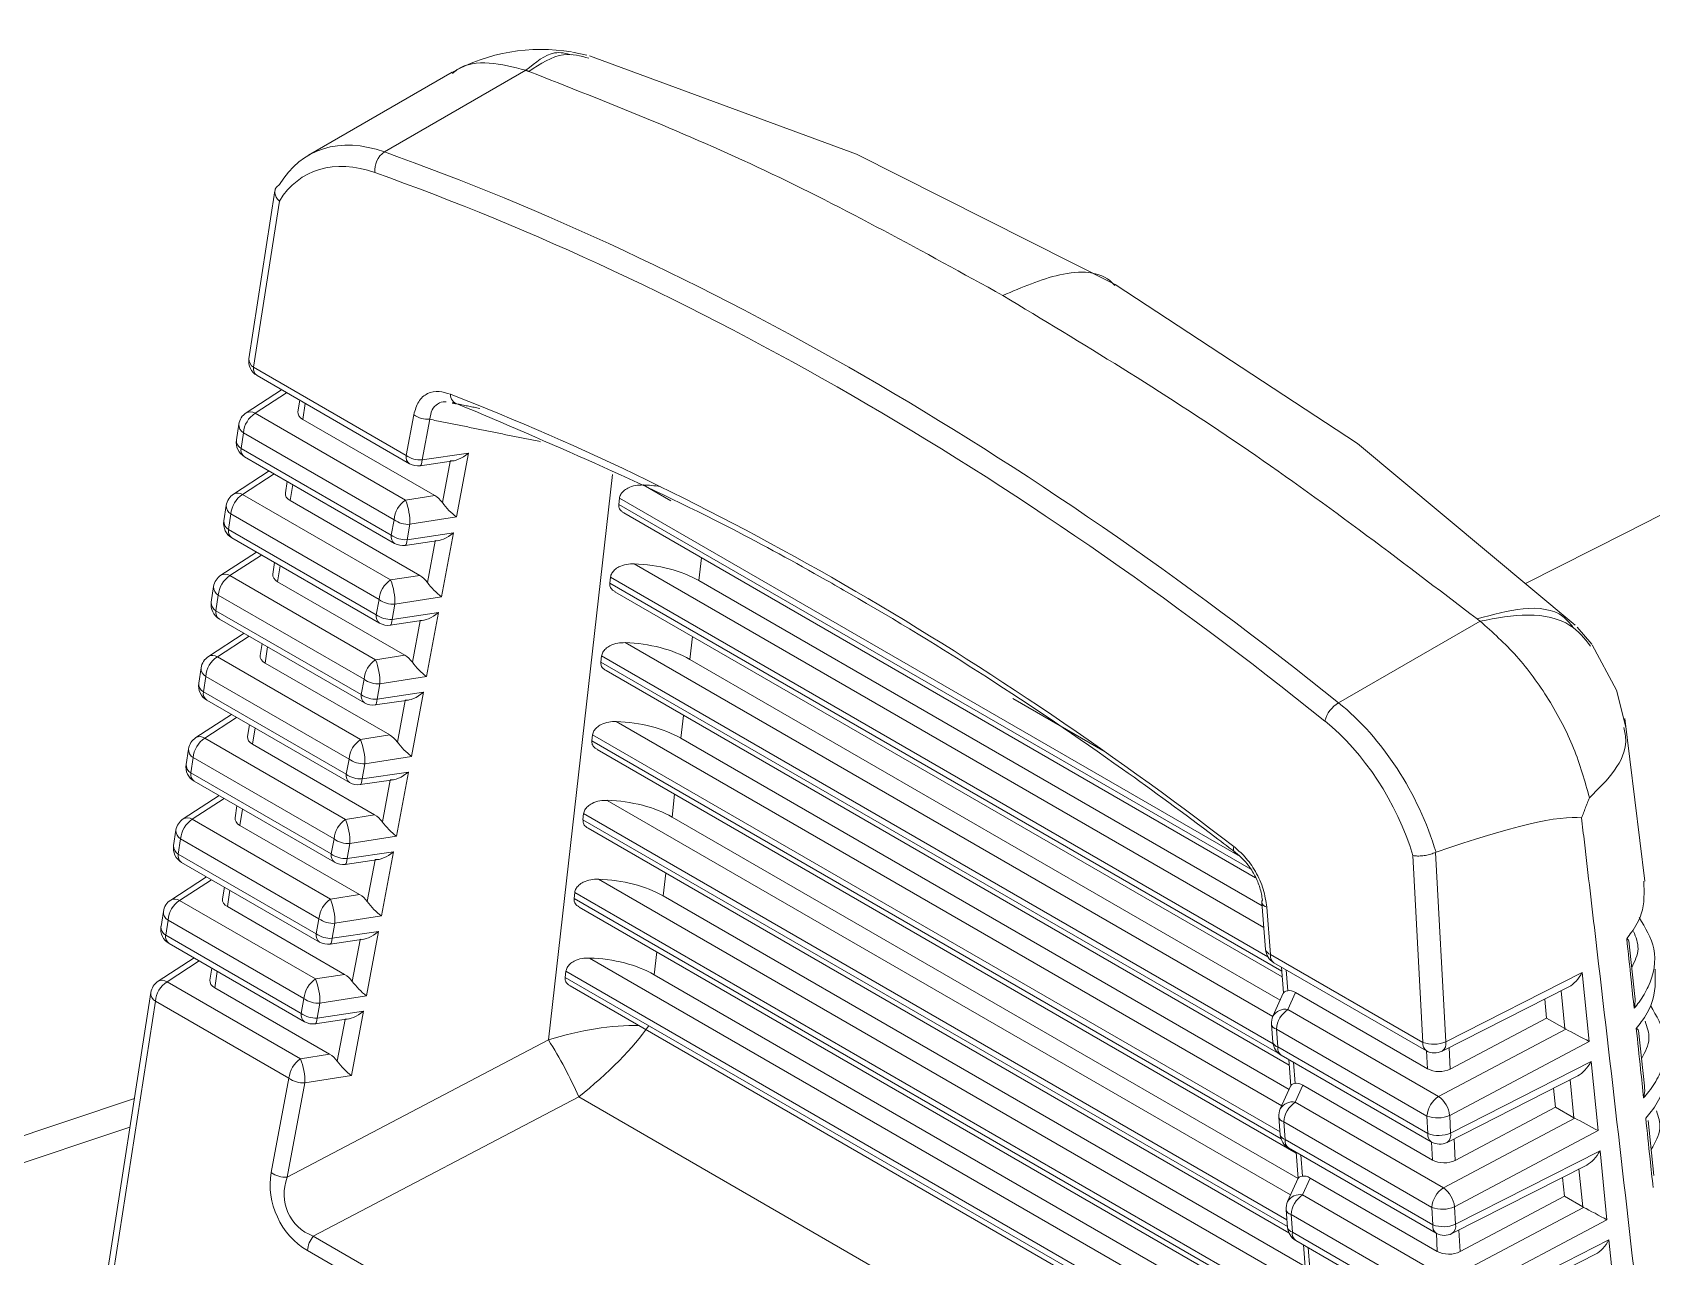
# Model space of a CAD drawing. Extents: x 11 to 120, y 2 to 94.
# Drawn here: x 87.551 to 88.527, y 77.904 to 78.642 of the extents above; entities that cross this region are included whole.
import ezdxf

# ---------------------------------------------------------------- set-up
doc = ezdxf.new("R2010")
doc.units = 0
doc.header["$MEASUREMENT"] = 0
doc.linetypes.add('SLD-Solid', pattern=[0])
doc.layers.add('OBJECT', color=7, linetype='CONTINUOUS')

msp = doc.modelspace()

# ---------------------------------------------------------------- linework, layer by layer
at = {"layer": 'OBJECT', "color": 7, "linetype": 'SLD-Solid', "lineweight": 15}
for p, q in [((87.88489, 78.62783), (87.87626, 78.62968)), ((87.80385, 78.61756), (87.71719, 78.56753)), ((87.84823, 78.6187), (87.76298, 78.56949)), ((87.69697, 78.54612), (87.68129, 78.44488)), ((87.69963, 78.53991), (87.68411, 78.43971)), ((87.68411, 78.43971), (87.77607, 78.38662)), ((87.68618, 78.43469), (87.77813, 78.38161)), ((87.70096, 78.42616), (87.67961, 78.41226)), ((87.70402, 78.42439), (87.685, 78.41201)), ((87.71192, 78.41983), (87.71085, 78.41292)), ((87.71524, 78.41791), (87.71375, 78.40829)), ((87.685, 78.41201), (87.77577, 78.35961)), ((87.79328, 78.36238), (87.71375, 78.40829)), ((87.77607, 78.38662), (87.78068, 78.41113)), ((87.79028, 78.40836), (87.78567, 78.38386)), ((87.67518, 78.40541), (87.67372, 78.39598)), ((87.678, 78.40023), (87.67654, 78.39081)), ((87.76877, 78.34783), (87.678, 78.40023)), ((87.67654, 78.39081), (87.76703, 78.33857)), ((87.6786, 78.38579), (87.76909, 78.33356)), ((87.78458, 78.38038), (87.80452, 78.3833)), ((87.78567, 78.38386), (87.81364, 78.38796)), ((87.7979, 78.35812), (87.80258, 78.38302)), ((87.81364, 78.38796), (87.8064, 78.34951)), ((87.69342, 78.37724), (87.67203, 78.36331)), ((87.69649, 78.37547), (87.67742, 78.36306)), ((87.70435, 78.37093), (87.70327, 78.36397)), ((87.70767, 78.36901), (87.70617, 78.35934)), ((87.86187, 78.03426), (87.90048, 78.3751)), ((87.67742, 78.36306), (87.76672, 78.31151)), ((87.78423, 78.31428), (87.70617, 78.35934)), ((87.77577, 78.35961), (87.79328, 78.36238)), ((87.90419, 78.3571), (87.9046, 78.36073)), ((88.27876, 78.14474), (87.9046, 78.36073)), ((87.91886, 78.36876), (87.93554, 78.35913)), ((87.6676, 78.35646), (87.66615, 78.34708)), ((87.67042, 78.35128), (87.66897, 78.3419)), ((87.75972, 78.29973), (87.67042, 78.35128)), ((87.8064, 78.34951), (87.77837, 78.34507)), ((87.90419, 78.3571), (88.28515, 78.13718)), ((87.90731, 78.35192), (88.28815, 78.13207)), ((87.66897, 78.3419), (87.75799, 78.29052)), ((87.76703, 78.33857), (87.76877, 78.34783)), ((87.77837, 78.34507), (87.77663, 78.3358)), ((87.77663, 78.3358), (87.8046, 78.33991)), ((87.8046, 78.33991), (87.79736, 78.30141)), ((87.67103, 78.33689), (87.76005, 78.2855)), ((87.77554, 78.33232), (87.79548, 78.33525)), ((87.78885, 78.31003), (87.79354, 78.33496)), ((87.68588, 78.32831), (87.66445, 78.31436)), ((87.68895, 78.32655), (87.66984, 78.31411)), ((87.69677, 78.32203), (87.69569, 78.31503)), ((87.7001, 78.32011), (87.6986, 78.3104)), ((87.91347, 78.32125), (88.2931, 78.10209)), ((87.95406, 78.32493), (87.9525, 78.31114)), ((87.66984, 78.31411), (87.75767, 78.26341)), ((87.77518, 78.26619), (87.6986, 78.3104)), ((87.76672, 78.31151), (87.78423, 78.31428)), ((87.89881, 78.30959), (87.89922, 78.31322)), ((88.2955, 78.08445), (87.89922, 78.31322)), ((88.29207, 78.11511), (87.9525, 78.31114)), ((87.66002, 78.30751), (87.65858, 78.29818)), ((87.66284, 78.30234), (87.6614, 78.293)), ((87.75067, 78.25163), (87.66284, 78.30234)), ((87.79736, 78.30141), (87.76932, 78.29697)), ((87.89881, 78.30959), (88.30387, 78.07575)), ((87.90192, 78.30441), (88.30415, 78.07221)), ((87.6614, 78.293), (87.74895, 78.24246)), ((87.75799, 78.29052), (87.75972, 78.29973)), ((87.76932, 78.29697), (87.76759, 78.28775)), ((87.76759, 78.28775), (87.79556, 78.29185)), ((87.79556, 78.29185), (87.78831, 78.25331)), ((87.66346, 78.28799), (87.75101, 78.23745)), ((87.7665, 78.28427), (87.78644, 78.28719)), ((87.7798, 78.26193), (87.7845, 78.28691)), ((88.42339, 78.28667), (88.33814, 78.23745)), ((88.4907, 78.27281), (88.48193, 78.28316)), ((87.67834, 78.27939), (87.65687, 78.26542)), ((87.68141, 78.27763), (87.66226, 78.26516)), ((87.6892, 78.27313), (87.68811, 78.26608)), ((87.90809, 78.27373), (88.29849, 78.04836)), ((87.94868, 78.27742), (87.94711, 78.26363)), ((87.66226, 78.26516), (87.74862, 78.21531)), ((87.69253, 78.27121), (87.69102, 78.26145)), ((87.75767, 78.26341), (87.77518, 78.26619)), ((87.89343, 78.26207), (87.89384, 78.2657)), ((87.89343, 78.26207), (88.30173, 78.02636)), ((88.29868, 78.03199), (87.89384, 78.2657)), ((88.30294, 78.05821), (87.94711, 78.26363)), ((87.65244, 78.25857), (87.651, 78.24927)), ((87.65526, 78.25339), (87.65383, 78.2441)), ((87.74162, 78.20353), (87.65526, 78.25339)), ((87.76613, 78.21809), (87.69102, 78.26145)), ((87.78831, 78.25331), (87.76028, 78.24887)), ((87.89654, 78.25689), (88.30834, 78.01916)), ((87.65383, 78.2441), (87.73991, 78.19441)), ((87.74895, 78.24246), (87.75067, 78.25163)), ((87.76028, 78.24887), (87.75855, 78.23969)), ((87.75855, 78.23969), (87.78652, 78.2438)), ((87.78652, 78.2438), (87.77926, 78.20521)), ((87.65589, 78.23908), (87.74197, 78.18939)), ((87.75746, 78.23621), (87.7774, 78.23914)), ((87.77076, 78.21383), (87.77546, 78.23885)), ((88.14172, 78.24011), (88.19744, 78.20794)), ((87.67081, 78.23047), (87.64929, 78.21647)), ((87.67387, 78.2287), (87.65468, 78.21622)), ((87.68163, 78.22422), (87.68053, 78.21713)), ((87.90271, 78.22621), (88.30387, 77.99463)), ((87.94329, 78.2299), (87.94173, 78.21611)), ((88.5228, 78.12995), (88.51059, 78.22802)), ((87.65468, 78.21622), (87.73957, 78.16721)), ((87.68496, 78.2223), (87.68344, 78.2125)), ((87.74862, 78.21531), (87.76613, 78.21809)), ((87.88804, 78.21455), (87.88846, 78.21818)), ((87.88804, 78.21455), (88.30345, 77.97474)), ((88.30283, 77.97896), (87.88846, 78.21818)), ((88.30832, 78.00448), (87.94173, 78.21611)), ((87.64486, 78.20962), (87.64343, 78.20037)), ((87.64769, 78.20444), (87.64625, 78.1952)), ((87.73258, 78.15544), (87.64769, 78.20444)), ((87.75708, 78.16999), (87.68344, 78.2125)), ((87.73991, 78.19441), (87.74162, 78.20353)), ((87.77926, 78.20521), (87.75123, 78.20077)), ((87.89116, 78.20937), (88.31253, 77.96611)), ((87.64625, 78.1952), (87.73087, 78.14635)), ((87.75123, 78.20077), (87.74951, 78.19164)), ((87.74951, 78.19164), (87.77748, 78.19575)), ((87.77748, 78.19575), (87.77021, 78.15711)), ((87.64832, 78.19018), (87.73293, 78.14134)), ((87.74842, 78.18816), (87.76836, 78.19108)), ((87.76171, 78.16573), (87.76642, 78.1908)), ((87.66327, 78.18155), (87.64171, 78.16752)), ((87.66633, 78.17978), (87.64711, 78.16727)), ((87.67406, 78.17532), (87.67295, 78.16818)), ((87.89733, 78.17869), (88.30925, 77.94089)), ((87.93791, 78.18238), (87.93635, 78.16859)), ((87.64711, 78.16727), (87.73053, 78.11911)), ((87.67738, 78.1734), (87.67586, 78.16355)), ((87.73957, 78.16721), (87.75708, 78.16999)), ((87.88266, 78.16703), (87.88307, 78.17066)), ((87.88266, 78.16703), (88.30735, 77.92187)), ((88.30703, 77.92592), (87.88307, 78.17066)), ((88.3137, 77.95075), (87.93635, 78.16859)), ((87.63729, 78.16067), (87.63586, 78.15147)), ((87.64011, 78.15549), (87.63868, 78.14629)), ((87.72353, 78.10734), (87.64011, 78.15549)), ((87.74803, 78.12189), (87.67586, 78.16355)), ((87.73087, 78.14635), (87.73258, 78.15544)), ((87.77021, 78.15711), (87.74218, 78.15267)), ((87.88577, 78.16185), (88.30823, 77.91797)), ((87.63868, 78.14629), (87.72183, 78.0983)), ((87.74218, 78.15267), (87.74047, 78.14358)), ((87.74047, 78.14358), (87.76844, 78.14769)), ((87.76844, 78.14769), (87.76116, 78.10902)), ((88.38298, 78.14542), (88.38902, 78.03278)), ((88.40272, 78.03316), (88.3966, 78.14731)), ((87.64074, 78.14128), (87.72389, 78.09328)), ((87.73938, 78.1401), (87.75932, 78.14303)), ((87.75266, 78.11763), (87.75738, 78.14275)), ((87.93253, 78.13486), (87.93097, 78.12107)), ((87.65573, 78.13263), (87.63413, 78.11857)), ((87.65879, 78.13086), (87.63953, 78.11832)), ((87.66649, 78.12642), (87.66537, 78.11924)), ((87.89194, 78.13117), (88.31463, 77.88716)), ((87.63953, 78.11832), (87.72148, 78.07101)), ((87.66981, 78.1245), (87.66828, 78.11461)), ((87.73053, 78.11911), (87.74803, 78.12189)), ((87.87728, 78.11951), (87.87769, 78.12314)), ((87.87728, 78.11951), (88.31154, 77.86882)), ((88.31122, 77.87287), (87.87769, 78.12314)), ((88.31794, 77.89767), (87.93097, 78.12107)), ((88.29191, 78.11718), (88.29416, 78.08872)), ((87.62971, 78.11172), (87.62829, 78.10257)), ((87.63253, 78.10655), (87.63111, 78.09739)), ((87.71448, 78.05924), (87.63253, 78.10655)), ((87.73899, 78.07379), (87.66828, 78.11461)), ((87.72183, 78.0983), (87.72353, 78.10734)), ((87.76116, 78.10902), (87.73313, 78.10457)), ((87.88039, 78.11433), (88.31182, 77.86527)), ((88.29707, 78.08586), (88.29482, 78.11432)), ((87.63111, 78.09739), (87.71279, 78.05024)), ((87.73313, 78.10457), (87.73143, 78.09553)), ((87.73143, 78.09553), (87.7594, 78.09964)), ((87.7594, 78.09964), (87.75211, 78.06092)), ((87.63317, 78.09238), (87.71485, 78.04523)), ((87.73034, 78.09205), (87.75028, 78.09497)), ((87.74361, 78.06953), (87.74834, 78.09469)), ((87.92714, 78.08734), (87.92558, 78.07355)), ((88.29707, 78.08586), (88.38902, 78.03278)), ((88.51668, 78.0604), (88.51311, 78.09401)), ((87.64819, 78.08371), (87.62655, 78.06963)), ((87.65125, 78.08194), (87.63195, 78.06937)), ((87.65891, 78.07752), (87.65779, 78.07029)), ((87.88656, 78.08366), (88.32002, 77.83343)), ((88.29913, 78.08084), (88.39108, 78.02776)), ((88.30367, 78.07822), (88.30491, 78.06258)), ((88.30648, 78.0766), (88.30748, 78.06395)), ((87.63195, 78.06937), (87.71243, 78.02291)), ((87.66224, 78.0756), (87.6607, 78.06566)), ((87.72148, 78.07101), (87.73899, 78.07379)), ((87.87189, 78.072), (87.87231, 78.07563)), ((87.87189, 78.072), (88.31573, 77.81577)), ((88.31541, 77.81983), (87.87231, 78.07563)), ((87.87501, 78.06682), (88.31601, 77.81223)), ((88.32214, 77.84463), (87.92558, 78.07355)), ((88.40061, 78.02751), (88.47695, 78.06634)), ((88.40272, 78.03316), (88.48496, 78.07499)), ((88.48496, 78.07499), (88.48913, 78.03332)), ((87.62213, 78.06278), (87.57219, 77.74027)), ((87.62495, 78.0576), (87.575, 77.73501)), ((87.70543, 78.01114), (87.62495, 78.0576)), ((87.72994, 78.02569), (87.6607, 78.06566)), ((87.71279, 78.05024), (87.71448, 78.05924)), ((87.75211, 78.06092), (87.72408, 78.05647)), ((88.30499, 78.06277), (88.29858, 78.04856)), ((88.31224, 78.06279), (88.30763, 78.05257)), ((88.31224, 78.06279), (88.39177, 78.01688)), ((88.46351, 78.04748), (88.46237, 78.05892)), ((88.47456, 78.0411), (88.47227, 78.06396)), ((87.7213, 78.04399), (87.74124, 78.04692)), ((87.72408, 78.05647), (87.72239, 78.04747)), ((87.72239, 78.04747), (87.75036, 78.05158)), ((87.75036, 78.05158), (87.74306, 78.01282)), ((88.30763, 78.05257), (88.39839, 78.00017)), ((88.40549, 78.01672), (88.46351, 78.04748)), ((88.47456, 78.0411), (88.46351, 78.04748)), ((87.73456, 78.02143), (87.7393, 78.04664)), ((88.29772, 78.04366), (88.29857, 78.0329)), ((88.3914, 77.9884), (88.30063, 78.0408)), ((88.30063, 78.0408), (88.30148, 78.03004)), ((88.39839, 78.00017), (88.47508, 78.04082)), ((88.47456, 78.0411), (88.47508, 78.04082)), ((88.52248, 78.00652), (88.51895, 78.03989)), ((87.70435, 77.9516), (87.86187, 78.03426)), ((88.30148, 78.03004), (88.39196, 77.9778)), ((88.39177, 78.01688), (88.39119, 78.0277)), ((88.4048, 78.02964), (88.40549, 78.01672)), ((88.48913, 78.03332), (88.4051, 77.98878)), ((87.71243, 78.02291), (87.72994, 78.02569)), ((88.30354, 78.02502), (88.39402, 77.97279)), ((88.30808, 78.0224), (88.30932, 78.00671)), ((88.31089, 78.02078), (88.3119, 78.00808)), ((88.40566, 77.97818), (88.49034, 78.02126)), ((88.49034, 78.02126), (88.49452, 77.97959)), ((87.69475, 77.95436), (87.70543, 78.01114)), ((87.71503, 78.00837), (87.70435, 77.9516)), ((87.74306, 78.01282), (87.71503, 78.00837)), ((88.40356, 77.97253), (88.48233, 78.01261)), ((88.47995, 77.98737), (88.47765, 78.01023)), ((87.61226, 77.99905), (87.42099, 77.93479)), ((87.8801, 77.99993), (87.72011, 77.91597)), ((88.33041, 77.73998), (87.8801, 77.99993)), ((88.30941, 78.0069), (88.30299, 77.99269)), ((88.31666, 78.00692), (88.31204, 77.9967)), ((88.31666, 78.00692), (88.39471, 77.96186)), ((88.4689, 77.99375), (88.46775, 78.00519)), ((88.31204, 77.9967), (88.40134, 77.94515)), ((88.39196, 77.9778), (88.3914, 77.9884)), ((88.4051, 77.98878), (88.40566, 77.97818)), ((88.40844, 77.9617), (88.4689, 77.99375)), ((88.47995, 77.98737), (88.4689, 77.99375)), ((87.39532, 77.91006), (87.60957, 77.98168)), ((88.30214, 77.98778), (88.30298, 77.97707)), ((88.39434, 77.93337), (88.30504, 77.98492)), ((88.30504, 77.98492), (88.30589, 77.97422)), ((88.40134, 77.94515), (88.48046, 77.98709)), ((88.49452, 77.97959), (88.40804, 77.93375)), ((88.47995, 77.98737), (88.48046, 77.98709)), ((88.52826, 77.95265), (88.52477, 77.98579)), ((88.30589, 77.97422), (88.39491, 77.92283)), ((88.30795, 77.9692), (88.39697, 77.91781)), ((88.39471, 77.96186), (88.39413, 77.97273)), ((88.40775, 77.97467), (88.40844, 77.9617)), ((88.3125, 77.96658), (88.31374, 77.95083)), ((88.31531, 77.96496), (88.31631, 77.95221)), ((88.40861, 77.92321), (88.49572, 77.96753)), ((88.49572, 77.96753), (88.4999, 77.92586)), ((88.31383, 77.95103), (88.30741, 77.93681)), ((88.32108, 77.95105), (88.31646, 77.94083)), ((88.32108, 77.95105), (88.39766, 77.90684)), ((88.4065, 77.91756), (88.48771, 77.95887)), ((88.47428, 77.94001), (88.47313, 77.95146)), ((88.48533, 77.93363), (88.48304, 77.9565)), ((88.31646, 77.94083), (88.40429, 77.89013)), ((88.41139, 77.90668), (88.47428, 77.94001)), ((88.48533, 77.93363), (88.47428, 77.94001)), ((88.30655, 77.93191), (88.3074, 77.92125)), ((88.39491, 77.92283), (88.39434, 77.93337)), ((88.40429, 77.89013), (88.48584, 77.93336)), ((88.40804, 77.93375), (88.40861, 77.92321)), ((88.48533, 77.93363), (88.48584, 77.93336)), ((88.39729, 77.87835), (88.30946, 77.92905)), ((88.30946, 77.92905), (88.3103, 77.9184)), ((88.4999, 77.92586), (88.41099, 77.87873)), ((87.72011, 77.91597), (88.31545, 77.57229)), ((88.3103, 77.9184), (88.39785, 77.86786)), ((88.31236, 77.91338), (88.39991, 77.86284)), ((88.31691, 77.91076), (88.31816, 77.89496)), ((88.39766, 77.90684), (88.39707, 77.91775)), ((88.41069, 77.91969), (88.41139, 77.90668)), ((88.41155, 77.86824), (88.50111, 77.91379)), ((88.50111, 77.91379), (88.50528, 77.87213)), ((88.31192, 77.56362), (87.71659, 77.9073)), ((88.31972, 77.90914), (88.32073, 77.89633)), ((88.40945, 77.86259), (88.4931, 77.90514))]:
    msp.add_line(p, q, dxfattribs=at)
at = {"layer": 'OBJECT', "color": 7, "linetype": 'SLD-Solid', "lineweight": 15, "flags": 128}
for points in [[(88.20356, 78.48963), (88.0475, 78.56816), (87.88656, 78.62737)], [(88.48071, 78.28437), (88.34949, 78.39381), (88.20356, 78.48963)], [(87.80393, 78.4184), (87.8047, 78.41832), (87.80631, 78.41755)], [(87.78567, 78.38386), (87.78557, 78.3826), (87.78538, 78.38159), (87.78512, 78.38087), (87.78479, 78.38046), (87.78458, 78.38038)], [(87.77663, 78.3358), (87.77653, 78.33454), (87.77634, 78.33353), (87.77608, 78.33281), (87.77575, 78.33241), (87.77554, 78.33232)], [(87.76759, 78.28775), (87.76749, 78.28649), (87.7673, 78.28548), (87.76704, 78.28476), (87.76671, 78.28435), (87.7665, 78.28427)], [(88.51124, 78.22283), (88.50571, 78.24509), (88.49092, 78.2725)], [(87.75855, 78.23969), (87.75845, 78.23843), (87.75826, 78.23742), (87.758, 78.2367), (87.75767, 78.2363), (87.75746, 78.23621)], [(87.74951, 78.19164), (87.74941, 78.19038), (87.74922, 78.18937), (87.74896, 78.18865), (87.74863, 78.18824), (87.74842, 78.18816)], [(88.27491, 78.15092), (88.27478, 78.14991), (88.27478, 78.14899), (88.27492, 78.14817), (88.27519, 78.14747), (88.27559, 78.1469), (88.27611, 78.14648), (88.27674, 78.14622), (88.27747, 78.14611)], [(87.74047, 78.14358), (87.74037, 78.14232), (87.74018, 78.14131), (87.73992, 78.1406), (87.73959, 78.14019), (87.73938, 78.1401)], [(87.73143, 78.09553), (87.73133, 78.09427), (87.73114, 78.09326), (87.73088, 78.09254), (87.73055, 78.09213), (87.73034, 78.09205)], [(87.72239, 78.04747), (87.72228, 78.04621), (87.7221, 78.0452), (87.72184, 78.04449), (87.72151, 78.04408), (87.7213, 78.04399)]]:
    msp.add_lwpolyline(points, dxfattribs=at)
at = {"layer": 'OBJECT', "color": 7, "linetype": 'SLD-Solid', "lineweight": 15}
for centre, radius, start, end in [((102.35139, 50.94338), 30.69397, 111.503281, 116.928364), ((87.85744, 78.51976), 0.11152, 80.52564, 118.87255), ((87.77061, 78.55838), 0.01348, 124.48113, 185.56367), ((87.69118, 78.44335), 0.01, 171.19813, 240.00269), ((87.68697, 78.44462), 0.00568, 177.32669, 239.8556), ((87.68905, 78.43881), 0.00502, 169.63825, 235.05887), ((87.80855, 78.4232), 0.0058, 177.18249, 257.09358), ((87.68506, 78.40388), 0.01, 123.06007, 171.19813), ((87.69346, 78.39901), 0.0155, 123.05007, 175.49329), ((87.68209, 78.40752), 0.00535, 57.0438, 117.61627), ((87.78936, 78.42322), 0.01488, 234.31325, 273.55485), ((87.68085, 78.40514), 0.00568, 177.32669, 239.8556), ((87.6836, 78.39445), 0.01, 171.19813, 240.00269), ((87.67939, 78.39572), 0.00568, 177.32669, 239.8556), ((87.68148, 78.3899), 0.00502, 169.63825, 235.05887), ((87.781, 78.38572), 0.00502, 169.63825, 235.05887), ((87.78475, 78.39871), 0.01488, 234.31325, 273.55485), ((87.78313, 78.39027), 0.01, 240.00269, 278.35117), ((87.67748, 78.35493), 0.01, 123.06007, 171.19813), ((87.68588, 78.35007), 0.0155, 123.05007, 175.49329), ((87.67451, 78.35857), 0.00535, 57.0438, 117.61627), ((87.78422, 78.34661), 0.0155, 123.05007, 175.49329), ((87.73898, 78.34552), 0.0394, 359.34788, 20.95972), ((87.67327, 78.3562), 0.00568, 177.32669, 239.8556), ((87.67603, 78.34555), 0.01, 171.19813, 240.00269), ((87.67182, 78.34681), 0.00568, 177.32669, 239.8556), ((87.6739, 78.341), 0.00502, 169.63825, 235.05887), ((87.77745, 78.35992), 0.01488, 234.31325, 273.55485), ((87.77213, 78.33773), 0.00517, 170.69667, 234.00046), ((87.77571, 78.35066), 0.01488, 234.31325, 273.55485), ((87.77409, 78.34222), 0.01, 240.00269, 278.35117), ((87.6699, 78.30598), 0.01, 123.06007, 171.19813), ((87.6783, 78.30112), 0.0155, 123.05007, 175.49329), ((87.66693, 78.30962), 0.00535, 57.0438, 117.61627), ((87.77517, 78.29852), 0.0155, 123.05007, 175.49329), ((87.72993, 78.29742), 0.0394, 359.34788, 20.95972), ((87.6657, 78.30725), 0.00568, 177.32669, 239.8556), ((87.66846, 78.29665), 0.01, 171.19813, 240.00269), ((87.66425, 78.29791), 0.00568, 177.32669, 239.8556), ((87.66633, 78.2921), 0.00502, 169.63825, 235.05887), ((87.7684, 78.31182), 0.01488, 234.31325, 273.55485), ((87.76308, 78.28968), 0.00517, 170.69667, 234.00046), ((87.76667, 78.3026), 0.01488, 234.31325, 273.55485), ((87.76505, 78.29416), 0.01, 240.00269, 278.35117), ((87.66233, 78.25703), 0.01, 123.06007, 171.19813), ((87.67072, 78.25217), 0.0155, 123.05007, 175.49329), ((87.65935, 78.26067), 0.00535, 57.0438, 117.61627), ((87.76613, 78.25042), 0.0155, 123.05007, 175.49329), ((87.72088, 78.24932), 0.0394, 359.34788, 20.95972), ((87.65812, 78.2583), 0.00568, 177.32669, 239.8556), ((87.66089, 78.24774), 0.01, 171.19813, 240.00269), ((87.65668, 78.24901), 0.00568, 177.32669, 239.8556), ((87.65876, 78.2432), 0.00502, 169.63825, 235.05887), ((87.75404, 78.24163), 0.00517, 170.69667, 234.00046), ((87.75763, 78.25455), 0.01488, 234.31325, 273.55485), ((87.75935, 78.26372), 0.01488, 234.31325, 273.55485), ((87.75601, 78.24611), 0.01, 240.00269, 278.35117), ((88.34772, 78.2215), 0.01861, 120.98554, 164.37352), ((87.65475, 78.20809), 0.01, 123.06007, 171.19813), ((87.66314, 78.20322), 0.0155, 123.05007, 175.49329), ((87.65177, 78.21173), 0.00535, 57.0438, 117.61627), ((87.75708, 78.20232), 0.0155, 123.05007, 175.49329), ((87.71183, 78.20122), 0.0394, 359.34788, 20.95972), ((87.65054, 78.20935), 0.00568, 177.32669, 239.8556), ((87.7503, 78.21562), 0.01488, 234.31325, 273.55485), ((87.65331, 78.19884), 0.01, 171.19813, 240.00269), ((87.64911, 78.20011), 0.00568, 177.32669, 239.8556), ((87.65119, 78.19429), 0.00502, 169.63825, 235.05887), ((87.745, 78.19357), 0.00517, 170.69667, 234.00046), ((87.74859, 78.20649), 0.01488, 234.31325, 273.55485), ((87.74697, 78.19805), 0.01, 240.00269, 278.35117), ((87.64717, 78.15914), 0.01, 123.06007, 171.19813), ((87.65556, 78.15428), 0.0155, 123.05007, 175.49329), ((87.64419, 78.16278), 0.00535, 57.0438, 117.61627), ((87.74803, 78.15422), 0.0155, 123.05007, 175.49329), ((87.70278, 78.15312), 0.0394, 359.34788, 20.95972), ((87.64296, 78.16041), 0.00568, 177.32669, 239.8556), ((87.74126, 78.16752), 0.01488, 234.31325, 273.55485), ((87.64574, 78.14994), 0.01, 171.19813, 240.00269), ((87.64153, 78.1512), 0.00568, 177.32669, 239.8556), ((87.64362, 78.14539), 0.00502, 169.63825, 235.05887), ((87.73596, 78.14552), 0.00517, 170.69667, 234.00046), ((87.73955, 78.15844), 0.01488, 234.31325, 273.55485), ((87.73793, 78.15), 0.01, 240.00269, 278.35117), ((87.63959, 78.11019), 0.01, 123.06007, 171.19813), ((87.64798, 78.10533), 0.0155, 123.05007, 175.49329), ((87.63661, 78.11383), 0.00535, 57.0438, 117.61627), ((87.73898, 78.10612), 0.0155, 123.05007, 175.49329), ((87.69374, 78.10502), 0.0394, 359.34788, 20.95972), ((88.29423, 78.11733), 0.00233, 147.68561, 183.7175), ((88.2957, 78.11813), 0.00391, 194.04618, 256.94539), ((87.63538, 78.11146), 0.00568, 177.32669, 239.8556), ((87.73221, 78.11942), 0.01488, 234.31325, 273.55485), ((87.63817, 78.10104), 0.01, 171.19813, 240.00269), ((87.63396, 78.1023), 0.00568, 177.32669, 239.8556), ((87.63604, 78.09649), 0.00502, 169.63825, 235.05887), ((87.72692, 78.09746), 0.00517, 170.69667, 234.00046), ((87.73051, 78.11038), 0.01488, 234.31325, 273.55485), ((87.72889, 78.10194), 0.01, 240.00269, 278.35117), ((88.30413, 78.0895), 0.01, 184.51975, 240.00269), ((88.29795, 78.08967), 0.00391, 194.04618, 256.94539), ((88.30216, 78.08502), 0.00517, 170.69667, 234.00046), ((87.63201, 78.06125), 0.01, 123.06007, 171.19813), ((87.6404, 78.05638), 0.0155, 123.05007, 175.49329), ((87.62904, 78.06503), 0.00522, 56.20419, 118.45588), ((87.72993, 78.05802), 0.0155, 123.05007, 175.49329), ((87.68469, 78.05692), 0.0394, 359.34788, 20.95972), ((87.62765, 78.06243), 0.00554, 176.429, 240.75329), ((87.72316, 78.07132), 0.01488, 234.31325, 273.55485), ((87.71788, 78.04941), 0.00517, 170.69667, 234.00046), ((87.72147, 78.06233), 0.01488, 234.31325, 273.55485), ((88.30769, 78.04444), 0.01, 155.69289, 184.51975), ((88.30576, 78.04457), 0.00822, 76.86986, 150.95118), ((88.31608, 78.03958), 0.0155, 123.05007, 175.49329), ((87.71985, 78.05389), 0.01, 240.00269, 278.35117), ((88.30151, 78.0446), 0.00391, 194.04618, 256.94539), ((87.64442, 77.89674), 0.25728, 23.64544, 32.30955), ((88.30854, 78.03368), 0.01, 184.51975, 240.00269), ((88.30236, 78.03384), 0.00391, 194.04618, 256.94539), ((88.30641, 78.02914), 0.00502, 169.63825, 235.05887), ((88.39412, 78.03194), 0.00517, 170.69667, 234.00046), ((88.39539, 78.05011), 0.01847, 249.805, 293.37148), ((88.39608, 78.03642), 0.01, 240.00269, 296.96265), ((88.3974, 78.03192), 0.00546, 306.06557, 13.05516), ((87.72088, 78.00992), 0.0155, 123.05007, 175.49329), ((87.67564, 78.00882), 0.0394, 359.34788, 20.95972), ((87.71411, 78.02323), 0.01488, 234.31325, 273.55485), ((88.40685, 77.98718), 0.0155, 123.05007, 175.49329), ((88.38876, 77.98684), 0.01645, 6.7645, 54.14557), ((88.31211, 77.98857), 0.01, 155.69289, 184.51975), ((88.31018, 77.9887), 0.00822, 76.86986, 150.95118), ((88.3205, 77.98371), 0.0155, 123.05007, 175.49329), ((88.39777, 78.00573), 0.01847, 249.805, 293.37148), ((88.30593, 77.98873), 0.00391, 194.04618, 256.94539), ((88.31295, 77.97786), 0.01, 184.51975, 240.00269), ((88.30677, 77.97802), 0.00391, 194.04618, 256.94539), ((88.31083, 77.97331), 0.00502, 169.63825, 235.05887), ((88.39706, 77.97697), 0.00517, 170.69667, 234.00046), ((88.39834, 77.99513), 0.01847, 249.805, 293.37148), ((88.39902, 77.98145), 0.01, 240.00269, 296.96265), ((88.40056, 77.97687), 0.00527, 304.69461, 14.42612), ((87.70343, 77.96645), 0.01488, 234.31325, 273.55485), ((88.31459, 77.93282), 0.00822, 76.86986, 150.95118), ((88.32491, 77.92783), 0.0155, 123.05007, 175.49329), ((88.4098, 77.93216), 0.0155, 123.05007, 175.49329), ((88.39171, 77.93182), 0.01645, 6.7645, 54.14557), ((88.31652, 77.9327), 0.01, 155.69289, 184.51975), ((88.31034, 77.93286), 0.00391, 194.04618, 256.94539), ((88.40072, 77.9507), 0.01847, 249.805, 293.37148), ((88.31736, 77.92204), 0.01, 184.51975, 240.00269), ((88.31119, 77.9222), 0.00391, 194.04618, 256.94539), ((88.40001, 77.92199), 0.00517, 170.69667, 234.00046), ((88.40128, 77.94016), 0.01847, 249.805, 293.37148), ((88.4035, 77.9219), 0.00527, 304.69461, 14.42612), ((87.73216, 77.90602), 0.01563, 140.4501, 175.31995), ((88.31524, 77.91749), 0.00502, 169.63825, 235.05887), ((88.40197, 77.92647), 0.01, 240.00269, 296.96265)]:
    msp.add_arc(centre, radius, start, end, dxfattribs=at)
for centre, major_axis, ratio, start_param, end_param in [((87.77428, 78.46193), (-0.05539, 0.10653), 0.604579, 5.706264, 6.642885), ((87.76721, 78.45828), (-0.05037, 0.09788), 0.60697, 5.708938, 6.630472), ((87.9683, 76.54903), (-1.03077, 2.00185), 0.606843, 5.345286, 5.708794), ((87.96124, 76.54538), (-1.02574, 1.9932), 0.60697, 5.34543, 5.708938), ((87.95877, 76.48993), (-0.99276, 1.93123), 0.606953, 5.373172, 5.682201), ((87.72089, 78.41242), (0.01008, 0.00003), 0.578066, 3.050581, 3.924247), ((87.8111, 78.39438), (0.01054, 0.01013), 0.443807, 3.478651, 4.533063), ((87.71331, 78.36347), (0.01008, 0.00003), 0.578066, 3.050581, 3.924247), ((87.79265, 78.35414), (-0.00622, 0.00869), 0.616507, 4.729209, 5.346942), ((87.91541, 78.33377), (0.06026, 0.00006), 0.581691, 1.339752, 1.512931), ((87.80386, 78.35592), (-0.00839, 0.00863), 0.259031, 1.074207, 2.128618), ((87.80206, 78.34632), (0.01054, 0.01013), 0.443807, 3.478651, 4.533063), ((87.91003, 78.28625), (0.06026, 0.00006), 0.581691, 0.788, 1.512931), ((87.70573, 78.31453), (0.01008, 0.00003), 0.578066, 3.050581, 3.924247), ((87.7836, 78.30605), (-0.00622, 0.00869), 0.616507, 4.729209, 5.346942), ((87.79481, 78.30782), (-0.00839, 0.00863), 0.259031, 1.074207, 2.128618), ((87.79302, 78.29827), (0.01054, 0.01013), 0.443807, 3.478651, 4.533063), ((87.90464, 78.23873), (0.06026, 0.00006), 0.581691, 0.788, 1.512931), ((87.69815, 78.26558), (0.01008, 0.00003), 0.578066, 3.050581, 3.924247), ((87.77455, 78.25795), (-0.00622, 0.00869), 0.616507, 4.729209, 5.346942), ((87.78577, 78.25972), (-0.00839, 0.00863), 0.259031, 1.074207, 2.128618), ((87.78398, 78.25021), (0.01054, 0.01013), 0.443807, 3.478651, 4.533063), ((88.31876, 78.14761), (-0.05539, 0.10653), 0.604579, 4.406135, 5.342756), ((87.89926, 78.19121), (0.06026, 0.00006), 0.581691, 0.788, 1.512931), ((88.3117, 78.14396), (-0.05037, 0.09788), 0.60697, 4.423896, 5.34543), ((87.69057, 78.21663), (0.01008, 0.00003), 0.578066, 3.050581, 3.924247), ((87.7655, 78.20985), (-0.00622, 0.00869), 0.616507, 4.729209, 5.346942), ((87.77672, 78.21163), (-0.00839, 0.00863), 0.259031, 1.074207, 2.128618), ((87.77494, 78.20216), (0.01054, 0.01013), 0.443807, 3.478651, 4.533063), ((87.89388, 78.1437), (0.06026, 0.00006), 0.581691, 0.788, 1.512931), ((87.68299, 78.16768), (0.01008, 0.00003), 0.578066, 3.050581, 3.924247), ((87.75646, 78.16175), (-0.00622, 0.00869), 0.616507, 4.729209, 5.346942), ((87.76767, 78.16353), (-0.00839, 0.00863), 0.259031, 1.074207, 2.128618), ((86.78896, 77.26447), (1.70275, 0.89991), 0.049905, 0.068837, 0.30995), ((87.7659, 78.1541), (0.01054, 0.01013), 0.443807, 3.478651, 4.533063), ((87.88849, 78.09618), (0.06026, 0.00006), 0.581691, 0.788, 1.512931), ((87.67542, 78.11874), (0.01008, 0.00003), 0.578066, 3.050581, 3.924247), ((87.74741, 78.11365), (-0.00622, 0.00869), 0.616507, 4.729209, 5.346942), ((87.75862, 78.11543), (-0.00839, 0.00863), 0.259031, 1.074207, 2.128618), ((87.75685, 78.10605), (0.01054, 0.01013), 0.443807, 3.478651, 4.533063), ((87.88311, 78.04866), (0.06026, 0.00006), 0.581691, 0.788, 1.512931), ((87.66784, 78.06979), (0.01008, 0.00003), 0.578066, 3.050581, 3.924247), ((87.73836, 78.06555), (-0.00622, 0.00869), 0.616507, 4.729209, 5.346942), ((87.74957, 78.06733), (-0.00839, 0.00863), 0.259031, 1.074207, 2.128618), ((88.47832, 78.07826), (0.00673, 0.01231), 0.526975, 3.797917, 4.735053), ((88.31508, 78.0608), (0.01015, -0.00177), 0.278097, 2.464366, 3.212944), ((88.31212, 78.05426), (-0.00628, 0.00905), 0.580609, 5.394404, 6.012137), ((87.74781, 78.05799), (0.01054, 0.01013), 0.443807, 3.478651, 4.533063), ((87.87965, 78.01813), (0.06168, 0.01513), 0.320651, 0.858596, 1.783902), ((87.87965, 78.01813), (0.04783, 0.04146), 0.225659, 4.528407, 5.575605), ((88.48249, 78.03659), (0.01062, -0.00569), 0.026892, 0.909875, 2.358211), ((87.72931, 78.01745), (-0.00622, 0.00869), 0.616507, 4.729209, 5.346942), ((87.74052, 78.01923), (-0.00839, 0.00863), 0.259031, 1.074207, 2.128618), ((88.4837, 78.02452), (0.00673, 0.01231), 0.526975, 3.797917, 4.735053), ((88.31949, 78.00493), (0.01015, -0.00177), 0.278097, 2.464366, 3.212944), ((88.31654, 77.99839), (-0.00628, 0.00905), 0.580609, 5.394404, 6.012137), ((88.3988, 78.02107), (0.01001, 0.00003), 0.586595, 3.931599, 5.443681), ((88.48788, 77.98286), (0.01062, -0.00569), 0.026892, 0.909875, 2.358211), ((88.40174, 77.96605), (0.01001, 0.00003), 0.586595, 3.931599, 5.443681), ((88.48909, 77.97079), (0.00673, 0.01231), 0.526975, 3.797917, 4.735053), ((87.72876, 77.94123), (-0.01775, 0.03585), 0.831447, 0.834462, 2.245988), ((87.73582, 77.94487), (0.02983, 0.01688), 0.875287, 2.349669, 3.761195), ((88.32391, 77.94906), (0.01015, -0.00177), 0.278097, 2.464366, 3.212944), ((88.32096, 77.94251), (-0.00628, 0.00905), 0.580609, 5.394404, 6.012137), ((88.49326, 77.92912), (0.01062, -0.00569), 0.026892, 0.909875, 2.358211), ((88.49447, 77.91706), (0.00673, 0.01231), 0.526975, 3.797917, 4.735053), ((88.40469, 77.91103), (0.01001, 0.00003), 0.586595, 3.931599, 5.443681)]:
    msp.add_ellipse(centre, major_axis=major_axis, ratio=ratio, start_param=start_param, end_param=end_param, dxfattribs=at)
for points, knots in [([(87.84823, 78.6187), (87.84078, 78.6206), (87.82587, 78.62439), (87.81077, 78.62254), (87.80491, 78.61761), (87.80395, 78.6168)], [0, 0, 0, 0, 0.45534, 0.910681, 1, 1, 1, 1]), ([(87.84823, 78.6187), (87.85405, 78.62344), (87.86356, 78.63118), (87.87255, 78.62889), (87.87604, 78.62801)], [0, 0, 0, 0, 0.612668, 1, 1, 1, 1]), ([(87.84995, 78.61807), (87.85703, 78.62262), (87.86963, 78.63069), (87.88121, 78.62738), (87.88628, 78.62593)], [0, 0, 0, 0, 0.562751, 1, 1, 1, 1]), ([(87.69952, 78.54973), (87.69886, 78.54921), (87.69753, 78.54819), (87.69677, 78.54596), (87.69704, 78.54351), (87.69816, 78.54149), (87.69919, 78.54034), (87.69958, 78.53996), (87.69963, 78.53991)], [0, 0, 0, 0, 0.219281, 0.438507, 0.659241, 0.882986, 0.98583, 1, 1, 1, 1]), ([(88.13581, 78.48295), (88.14725, 78.48792), (88.17102, 78.49825), (88.19513, 78.49793), (88.20271, 78.48962), (88.20318, 78.4891)], [0, 0, 0, 0, 0.465406, 0.966483, 1, 1, 1, 1]), ([(87.78068, 78.41113), (87.78148, 78.41394), (87.7831, 78.41956), (87.78865, 78.42432), (87.79548, 78.42569), (87.80043, 78.42419), (87.80276, 78.42349)], [0, 0, 0, 0, 0.261879, 0.524407, 0.77642, 1, 1, 1, 1]), ([(87.8002, 78.41883), (87.80007, 78.41885), (87.79802, 78.41924), (87.79485, 78.41773), (87.79127, 78.41431), (87.79062, 78.41039), (87.79028, 78.40836)], [0, 0, 0, 0, 0.020339, 0.339237, 0.658638, 1, 1, 1, 1]), ([(88.27747, 78.14611), (88.27284, 78.14964), (88.24973, 78.16731), (88.17222, 78.22408), (88.0937, 78.27466), (88.01504, 78.3196), (87.93625, 78.36275), (87.86233, 78.39415), (87.80726, 78.41755)], [0, 0, 0, 0, 0.029968, 0.149857, 0.5, 0.529967, 0.649857, 1, 1, 1, 1]), ([(87.9046, 78.36073), (87.9048, 78.36152), (87.9052, 78.36308), (87.90708, 78.36525), (87.91006, 78.36728), (87.91417, 78.36865), (87.91735, 78.36873), (87.91886, 78.36876)], [0, 0, 0, 0, 0.161024, 0.321391, 0.49791, 0.763002, 1, 1, 1, 1]), ([(87.90736, 78.35201), (87.90683, 78.3523), (87.90549, 78.35306), (87.90425, 78.35485), (87.90421, 78.35638), (87.90419, 78.3571)], [0, 0, 0, 0, 0.250838, 0.64589, 1, 1, 1, 1]), ([(87.89922, 78.31322), (87.89942, 78.314), (87.89982, 78.31557), (87.90169, 78.31773), (87.90468, 78.31976), (87.90879, 78.32114), (87.91197, 78.32121), (87.91347, 78.32125)], [0, 0, 0, 0, 0.161024, 0.321391, 0.49791, 0.763002, 1, 1, 1, 1]), ([(87.90197, 78.30449), (87.90145, 78.30478), (87.90011, 78.30554), (87.89887, 78.30733), (87.89883, 78.30886), (87.89881, 78.30959)], [0, 0, 0, 0, 0.250838, 0.64589, 1, 1, 1, 1]), ([(88.42167, 78.28802), (88.4311, 78.29067), (88.45066, 78.29615), (88.47128, 78.29338), (88.47756, 78.28548), (88.4794, 78.28316)], [0, 0, 0, 0, 0.396583, 0.822208, 1, 1, 1, 1]), ([(88.42339, 78.28667), (88.43328, 78.28852), (88.45376, 78.29236), (88.47803, 78.28673), (88.48639, 78.27626), (88.49006, 78.27167)], [0, 0, 0, 0, 0.344257, 0.712567, 1, 1, 1, 1]), ([(87.89384, 78.2657), (87.89404, 78.26648), (87.89443, 78.26805), (87.89631, 78.27021), (87.8993, 78.27224), (87.9034, 78.27362), (87.90659, 78.27369), (87.90809, 78.27373)], [0, 0, 0, 0, 0.161024, 0.321391, 0.49791, 0.763002, 1, 1, 1, 1]), ([(87.89659, 78.25697), (87.89607, 78.25726), (87.89472, 78.25802), (87.89349, 78.25982), (87.89345, 78.26135), (87.89343, 78.26207)], [0, 0, 0, 0, 0.250838, 0.64589, 1, 1, 1, 1]), ([(87.88846, 78.21818), (87.88865, 78.21896), (87.88905, 78.22053), (87.89093, 78.2227), (87.89391, 78.22472), (87.89802, 78.2261), (87.9012, 78.22617), (87.90271, 78.22621)], [0, 0, 0, 0, 0.161024, 0.321391, 0.49791, 0.763002, 1, 1, 1, 1]), ([(88.48936, 78.18023), (88.4949, 78.18569), (88.50598, 78.19659), (88.5124, 78.21151), (88.51069, 78.21987), (88.51013, 78.22264)], [0, 0, 0, 0, 0.401158, 0.802316, 1, 1, 1, 1]), ([(87.89121, 78.20945), (87.89069, 78.20975), (87.88934, 78.2105), (87.8881, 78.2123), (87.88806, 78.21383), (87.88804, 78.21455)], [0, 0, 0, 0, 0.250838, 0.64589, 1, 1, 1, 1]), ([(87.88307, 78.17066), (87.88327, 78.17145), (87.88367, 78.17301), (87.88554, 78.17518), (87.88853, 78.17721), (87.89264, 78.17858), (87.89582, 78.17866), (87.89733, 78.17869)], [0, 0, 0, 0, 0.161024, 0.321391, 0.49791, 0.763002, 1, 1, 1, 1]), ([(87.88583, 78.16193), (87.8853, 78.16223), (87.88396, 78.16298), (87.88272, 78.16478), (87.88268, 78.16631), (87.88266, 78.16703)], [0, 0, 0, 0, 0.250838, 0.64589, 1, 1, 1, 1]), ([(88.48459, 78.1681), (88.48516, 78.16321), (88.48803, 78.13878), (88.50003, 78.03615), (88.52296, 77.83856), (88.54201, 77.65966), (88.55269, 77.55937)], [0, 0, 0, 0, 0.024148, 0.120739, 0.507103, 1, 1, 1, 1]), ([(88.29482, 78.11432), (88.29429, 78.1179), (88.29325, 78.12506), (88.28839, 78.13583), (88.28202, 78.14481), (88.27719, 78.14897), (88.27491, 78.15092)], [0, 0, 0, 0, 0.261879, 0.524407, 0.77642, 1, 1, 1, 1]), ([(88.27747, 78.14611), (88.27957, 78.1441), (88.28332, 78.14054), (88.2879, 78.13323), (88.29105, 78.12576), (88.29185, 78.12102), (88.29226, 78.11858)], [0, 0, 0, 0, 0.295336, 0.524717, 0.75446, 1, 1, 1, 1]), ([(88.3966, 78.14731), (88.3957, 78.14693), (88.3939, 78.14618), (88.39058, 78.14543), (88.38724, 78.14507), (88.38475, 78.14513), (88.38344, 78.14533), (88.38303, 78.14541), (88.38298, 78.14542)], [0, 0, 0, 0, 0.219281, 0.438507, 0.659241, 0.882986, 0.98583, 1, 1, 1, 1]), ([(87.87769, 78.12314), (87.87789, 78.12393), (87.87829, 78.12549), (87.88016, 78.12766), (87.88315, 78.12969), (87.88725, 78.13106), (87.89044, 78.13114), (87.89194, 78.13117)], [0, 0, 0, 0, 0.161024, 0.321391, 0.49791, 0.763002, 1, 1, 1, 1]), ([(88.51183, 78.09531), (88.51281, 78.09658), (88.51652, 78.1014), (88.52286, 78.11282), (88.52239, 78.12331), (88.5221, 78.12991)], [0, 0, 0, 0, 0.116928, 0.444811, 1, 1, 1, 1]), ([(87.88044, 78.11442), (87.87992, 78.11471), (87.87857, 78.11547), (87.87734, 78.11726), (87.8773, 78.11879), (87.87728, 78.11951)], [0, 0, 0, 0, 0.250838, 0.64589, 1, 1, 1, 1]), ([(88.51941, 78.10807), (88.52307, 78.10187), (88.53103, 78.08837), (88.52751, 78.0705), (88.52078, 78.05881), (88.51732, 78.05462), (88.5163, 78.05337)], [0, 0, 0, 0, 0.345876, 0.753739, 0.926773, 1, 1, 1, 1]), ([(88.51481, 78.07793), (88.51668, 78.0817), (88.52025, 78.08891), (88.51734, 78.09622), (88.51596, 78.0997)], [0, 0, 0, 0, 0.524013, 1, 1, 1, 1]), ([(88.5163, 78.05337), (88.51568, 78.05913), (88.5142, 78.07311), (88.51271, 78.08709), (88.51183, 78.09531)], [0, 0, 0, 0, 0.412316, 1, 1, 1, 1]), ([(88.51183, 78.09531), (88.51185, 78.0953), (88.51204, 78.09519), (88.51284, 78.09469), (88.51302, 78.09431), (88.51317, 78.09401)], [0, 0, 0, 0, 0.019307, 0.222973, 1, 1, 1, 1]), ([(87.87231, 78.07563), (87.87251, 78.07641), (87.8729, 78.07798), (87.87478, 78.08014), (87.87776, 78.08217), (87.88187, 78.08355), (87.88506, 78.08362), (87.88656, 78.08366)], [0, 0, 0, 0, 0.161024, 0.321391, 0.49791, 0.763002, 1, 1, 1, 1]), ([(88.51759, 78.04123), (88.51862, 78.04251), (88.52249, 78.04732), (88.52933, 78.05906), (88.52914, 78.06992), (88.52901, 78.07688)], [0, 0, 0, 0, 0.115298, 0.432835, 1, 1, 1, 1]), ([(87.87506, 78.0669), (87.87454, 78.06719), (87.87319, 78.06795), (87.87195, 78.06974), (87.87191, 78.07127), (87.87189, 78.072)], [0, 0, 0, 0, 0.250838, 0.64589, 1, 1, 1, 1]), ([(88.51681, 78.0604), (88.51689, 78.05853), (88.51697, 78.05622), (88.51643, 78.05389), (88.51631, 78.05341), (88.5163, 78.05337)], [0, 0, 0, 0, 0.795856, 0.982109, 1, 1, 1, 1]), ([(88.52615, 78.055), (88.5298, 78.04874), (88.53772, 78.03517), (88.53405, 78.01696), (88.52694, 78.00501), (88.52311, 78.00056), (88.52203, 77.9993)], [0, 0, 0, 0, 0.341996, 0.742011, 0.926899, 1, 1, 1, 1]), ([(88.52203, 77.9993), (88.52142, 78.00507), (88.51994, 78.01904), (88.51846, 78.03301), (88.51759, 78.04123)], [0, 0, 0, 0, 0.412356, 1, 1, 1, 1]), ([(88.51759, 78.04123), (88.5176, 78.04122), (88.51785, 78.04108), (88.51869, 78.04056), (88.51886, 78.04018), (88.519, 78.03989)], [0, 0, 0, 0, 0.018699, 0.26892, 1, 1, 1, 1]), ([(88.52074, 78.02298), (88.5229, 78.02702), (88.52688, 78.03446), (88.52414, 78.04209), (88.52289, 78.04558)], [0, 0, 0, 0, 0.542036, 1, 1, 1, 1]), ([(88.52331, 77.98717), (88.5244, 77.98846), (88.52843, 77.99326), (88.53577, 78.0053), (88.53587, 78.01652), (88.53593, 78.02384)], [0, 0, 0, 0, 0.113801, 0.421756, 1, 1, 1, 1]), ([(88.52259, 78.00652), (88.52267, 78.00472), (88.52277, 78.00236), (88.5222, 77.99995), (88.52204, 77.99935), (88.52203, 77.9993)], [0, 0, 0, 0, 0.745943, 0.9826, 1, 1, 1, 1]), ([(88.52662, 77.96818), (88.52906, 77.97243), (88.53344, 77.98007), (88.53089, 77.98797), (88.52976, 77.99147)], [0, 0, 0, 0, 0.55641, 1, 1, 1, 1]), ([(88.52772, 77.94526), (88.52712, 77.95102), (88.52565, 77.96499), (88.52417, 77.97896), (88.52331, 77.98717)], [0, 0, 0, 0, 0.412394, 1, 1, 1, 1])]:
    msp.add_open_spline(points, degree=3, knots=knots, dxfattribs=at)
for points, degree in [([(87.84995, 78.61807), (87.84823, 78.6187)], 1), ([(88.13581, 78.48295), (88.08787, 78.50936), (87.992, 78.5622), (87.8973, 78.59945), (87.84995, 78.61807)], 3), ([(87.69952, 78.54973), (87.69976, 78.54986)], 1), ([(88.13581, 78.48295), (88.18374, 78.45402), (88.27961, 78.39617), (88.37432, 78.32407), (88.42167, 78.28802)], 3), ([(87.80573, 78.41783), (87.80388, 78.41816)], 1), ([(87.85706, 78.39487), (87.79028, 78.40836)], 1), ([(87.80726, 78.41755), (87.82039, 78.41492)], 1), ([(88.42167, 78.28802), (88.42339, 78.28667)], 1), ([(88.42339, 78.28667), (88.43092, 78.27999), (88.446, 78.26664), (88.46534, 78.23982), (88.48091, 78.21031), (88.48654, 78.19026), (88.48936, 78.18023)], 3), ([(88.48936, 78.18023), (88.48459, 78.1681)], 1), ([(88.3966, 78.14731), (88.39687, 78.14742)], 1)]:
    msp.add_open_spline(points, degree=degree, dxfattribs=at)

doc.saveas('drawing.dxf')
